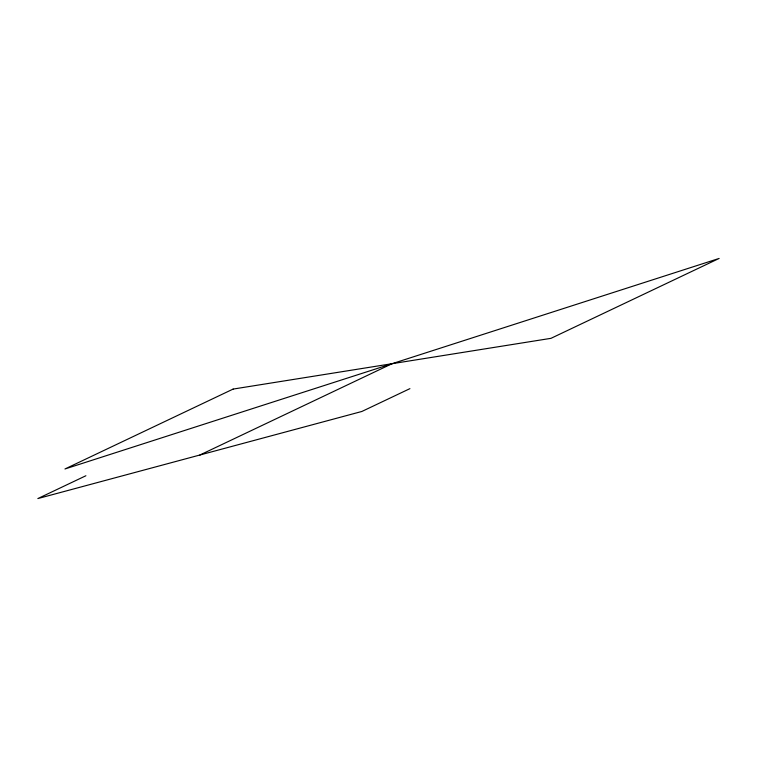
<?xml version="1.0" encoding="UTF-8"?>
<svg xmlns="http://www.w3.org/2000/svg" width="757" height="757" viewBox="0 0 757 757"><rect width="100%" height="100%" fill="white"/><g stroke="black" fill="none" stroke-linecap="round" stroke-linejoin="round"><path stroke-width="1.14" d="M85.901 475.746L37.85 498.57L361.865 411.467L409.916 388.644M199.857 455.023L392.05 363.701M233.128 389.079L64.951 468.98L719.15 258.43L550.982 338.332L233.128 389.079"/></g></svg>
